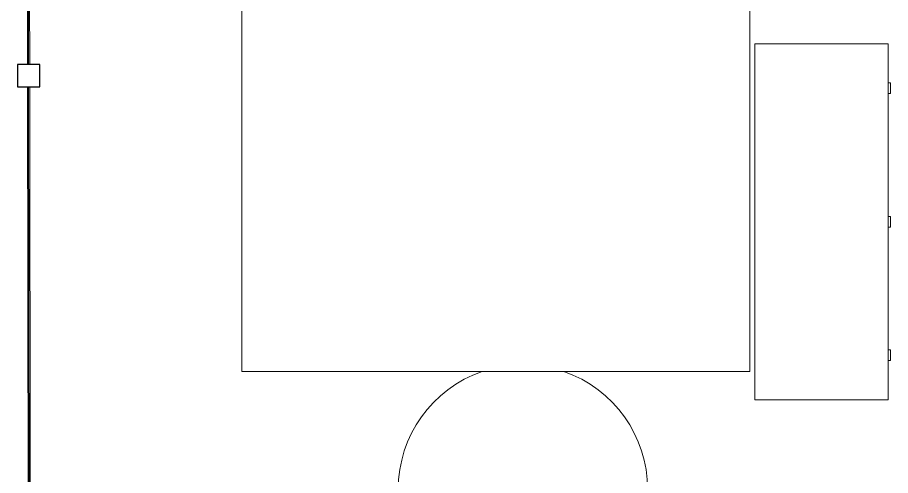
# Model space of a CAD drawing. Header units: metres. Extents: x -43 to 80, y -185 to 8.
# Drawn here: x 11.758 to 13.72, y -128.039 to -127.009 of the extents above; entities that cross this region are included whole.
import ezdxf

# ---------------------------------------------------------------- set-up
doc = ezdxf.new("R2010")
doc.units = ezdxf.units.M
for name, color, linetype, lineweight in [('A-GLAZ-CWMG', 7, 'Continuous', 9), ('E-ELEC-EQPM', 7, 'Continuous', 9), ('M-EQPM', 7, 'Continuous', 9)]:
    doc.layers.add(name, color=color, linetype=linetype, lineweight=lineweight)

# ---------------------------------------------------------------- blocks, each defined once
blk = doc.blocks.new('Circular Mullion - 5mm-2218549-N01 - ESTANQUE CABECERA')
at = {"layer": 'A-GLAZ-CWMG'}
for p, q in [((17.2669, -121.4235), (17.2597, -122.3734)), ((17.2622, -122.3735), (17.2694, -121.4235)), ((17.2647, -122.3735), (17.2719, -121.4235))]:
    blk.add_line(p, q, dxfattribs=at)
blk = doc.blocks.new('Rectangular Mullion - 50 x 50 mm-2216180-N01 - ESTANQUE CABECERA')
at = {"layer": 'A-GLAZ-CWMG', "lineweight": 25}
for p, q in [((-0.025, 0.025), (0.025, 0.025)), ((-0.025, -0.025), (-0.025, 0.025)), ((0.025, 0.025), (0.025, -0.025)), ((0.025, -0.025), (-0.025, -0.025))]:
    blk.add_line(p, q, dxfattribs=at)
blk = doc.blocks.new('M_Tablero con botones - 3000x800x950-2291757-N01 - ESTANQUE CABECERA')
at = {"layer": 'E-ELEC-EQPM'}
for p, q in [((-0.4, 0), (0.4, 0)), ((-0.4, 0), (-0.4, -0.3)), ((0.4, -0.3), (0.4, 0)), ((0.4, -0.3), (-0.4, -0.3)), ((-0.312, -0.3), (-0.312, -0.305)), ((-0.312, -0.3), (-0.312, -0.305)), ((-0.312, -0.305), (-0.3085, -0.305)), ((-0.312, -0.305), (-0.3085, -0.305)), ((-0.312, -0.305), (-0.3085, -0.305)), ((-0.312, -0.305), (-0.288, -0.305)), ((-0.2915, -0.305), (-0.288, -0.305)), ((-0.2915, -0.305), (-0.288, -0.305)), ((-0.2915, -0.305), (-0.288, -0.305)), ((-0.288, -0.305), (-0.288, -0.3)), ((-0.288, -0.305), (-0.288, -0.3)), ((-0.012, -0.3), (-0.012, -0.305)), ((-0.012, -0.3), (-0.012, -0.305)), ((-0.012, -0.305), (-0.0085, -0.305)), ((-0.012, -0.305), (-0.0085, -0.305)), ((-0.012, -0.305), (-0.0085, -0.305)), ((-0.012, -0.305), (0.012, -0.305)), ((0.0085, -0.305), (0.012, -0.305)), ((0.0085, -0.305), (0.012, -0.305)), ((0.0085, -0.305), (0.012, -0.305)), ((0.012, -0.305), (0.012, -0.3)), ((0.012, -0.305), (0.012, -0.3)), ((0.288, -0.3), (0.288, -0.305)), ((0.288, -0.3), (0.288, -0.305)), ((0.288, -0.305), (0.2915, -0.305)), ((0.288, -0.305), (0.2915, -0.305)), ((0.288, -0.305), (0.2915, -0.305)), ((0.288, -0.305), (0.312, -0.305)), ((0.3085, -0.305), (0.312, -0.305)), ((0.3085, -0.305), (0.312, -0.305)), ((0.3085, -0.305), (0.312, -0.305)), ((0.312, -0.305), (0.312, -0.3)), ((0.312, -0.305), (0.312, -0.3))]:
    blk.add_line(p, q, dxfattribs=at)
blk = doc.blocks.new('M-Estanque - M-Estanque-2293222-N01 - ESTANQUE CABECERA')
at = {"layer": 'M-EQPM'}
for p, q in [((0, 2.1331), (0, 0)), ((1.1417, 2.1331), (0, 2.1331)), ((1.1417, 0), (1.1417, 2.1331)), ((0, 0), (1.1417, 0))]:
    blk.add_line(p, q, dxfattribs=at)
for start, end in [(109.1219, 180), (360, 70.8781), (180, 360)]:
    blk.add_arc((0.6319, -0.2642), 0.2802, start, end, dxfattribs=at)

msp = doc.modelspace()

# ---------------------------------------------------------------- block references
at = {"layer": 'A-GLAZ-CWMG', "rotation": 0.5032135747500938}
for p in [(-6.5535, -4.8978), (-6.5522, -5.8978)]:
    msp.add_blockref('Circular Mullion - 5mm-2218549-N01 - ESTANQUE CABECERA', p, dxfattribs=at)
at = {"layer": 'A-GLAZ-CWMG', "extrusion": (0, 0, -1), "rotation": 269.9296566102017}
msp.add_blockref('Rectangular Mullion - 50 x 50 mm-2216180-N01 - ESTANQUE CABECERA', (-11.7828, -127.1399), dxfattribs=at)
at = {"layer": 'E-ELEC-EQPM', "rotation": 89.99999999999982}
msp.add_blockref('M_Tablero con botones - 3000x800x950-2291757-N01 - ESTANQUE CABECERA', (13.4151, -127.4681), dxfattribs=at)
at = {"layer": 'M-EQPM'}
msp.add_blockref('M-Estanque - M-Estanque-2293222-N01 - ESTANQUE CABECERA', (12.262, -127.8051), dxfattribs=at)

doc.saveas('drawing.dxf')
